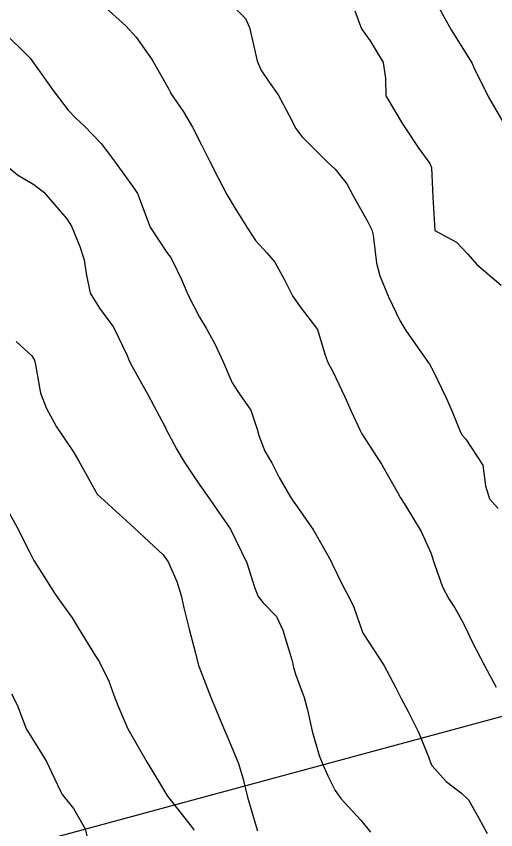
# Model space of a CAD drawing. Header units: metres. Extents: x 298520 to 308411, y 7433745 to 7450750.
# Drawn here: x 301809.25 to 301837.93, y 7442013.34 to 7442061.95 of the extents above; entities that cross this region are included whole.
import ezdxf

# ---------------------------------------------------------------- set-up
doc = ezdxf.new("R2010")
doc.units = ezdxf.units.M
doc.header["$LTSCALE"] = 10
doc.linetypes.add('CONTINUO', pattern=[0])
for name, color, linetype in [('Curvas de Nivel 1m', 11, 'Continuous'), ('Curvas de Nivel 5m', 15, 'Continuous'), ('TEXTO', 45, 'Continuous')]:
    doc.layers.add(name, color=color, linetype=linetype)

msp = doc.modelspace()

# ---------------------------------------------------------------- linework, layer by layer
at = {"layer": 'Curvas de Nivel 1m', "flags": 128}
for points, elevation in [([(301814.435, 7442062.615), (301815.8, 7442061.376), (301816.413, 7442060.705), (301817.381, 7442059.36), (301818.375, 7442057.597), (301818.455, 7442057.43), (301818.505, 7442057.348), (301819.261, 7442056.235), (301819.8, 7442055.328), (301820.337, 7442054.278), (301820.814, 7442053.315), (301821.324, 7442052.299), (301821.847, 7442051.305), (301822.292, 7442050.567), (301823.071, 7442049.288), (301823.549, 7442048.564), (301824.258, 7442047.789), (301824.71, 7442047.265), (301825.295, 7442046.207), (301825.774, 7442045.255), (301826.223, 7442044.581), (301827.266, 7442043.239), (301827.718, 7442041.704), (301827.905, 7442041.233), (301828.175, 7442040.717), (301828.895, 7442039.219), (301829.283, 7442038.352), (301829.814, 7442037.205), (301829.921, 7442036.993), (301830.128, 7442036.672), (301831.087, 7442035.19), (301832.087, 7442033.433), (301832.231, 7442033.179), (301832.481, 7442032.774), (301833.456, 7442031.166), (301834.044, 7442029.896), (301834.291, 7442029.156), (301834.738, 7442027.867), (301835.129, 7442027.143), (301835.48, 7442026.61), (301835.998, 7442025.676), (301836.247, 7442025.127), (301836.493, 7442024.617), (301837.27, 7442023.117), (301837.95, 7442021.862)], 727), ([(301834.438, 7442062.623), (301835.26, 7442061.142), (301836.396, 7442059.328), (301836.513, 7442059.129), (301836.622, 7442058.896), (301837.483, 7442057.119), (301838.351, 7442055.642)], 724), ([(301822.433, 7442062.336), (301822.953, 7442061.817), (301823.191, 7442061.288), (301823.446, 7442060.245), (301823.658, 7442059.281), (301823.868, 7442058.758), (301824.38, 7442058.025), (301824.913, 7442057.265), (301825.555, 7442056.058), (301825.973, 7442055.254), (301826.338, 7442054.763), (301827.861, 7442053.235), (301828.319, 7442052.816), (301829.03, 7442051.939), (301829.395, 7442051.214), (301830.28, 7442049.669), (301830.522, 7442049.198), (301830.601, 7442048.865), (301830.8, 7442047.195), (301831.002, 7442046.436), (301831.51, 7442045.187), (301832.211, 7442043.741), (301832.549, 7442043.177), (301833.431, 7442041.927), (301833.958, 7442041.162), (301834.177, 7442040.775), (301834.969, 7442039.148), (301835.329, 7442038.326), (301835.807, 7442037.135), (301835.919, 7442036.921), (301836.128, 7442036.673), (301837.159, 7442035.12), (301837.322, 7442033.891), (301837.558, 7442033.115), (301838.077, 7442032.541)], 726), ([(301808.418, 7442061.107), (301810.077, 7442059.443), (301810.389, 7442059.04), (301811.522, 7442057.429), (301812.362, 7442056.343), (301812.808, 7442055.864), (301813.317, 7442055.406), (301814.337, 7442054.351), (301815.06, 7442053.383), (301816.306, 7442051.661), (301816.493, 7442051.368), (301816.627, 7442051.037), (301817.256, 7442049.36), (301818.258, 7442047.836), (301818.467, 7442047.559), (301818.594, 7442047.345), (301819.133, 7442046.228), (301819.515, 7442045.331), (301820.213, 7442043.966), (301820.606, 7442043.316), (301821.122, 7442042.382), (301821.617, 7442041.306), (301822.164, 7442040.058), (301822.66, 7442039.292), (301823.275, 7442038.414), (301823.667, 7442037.277), (301823.76, 7442036.906), (301824.12, 7442035.957), (301824.373, 7442035.534), (301824.535, 7442035.274), (301824.973, 7442034.393), (301825.631, 7442033.257), (301825.812, 7442032.985), (301826.077, 7442032.617), (301827.035, 7442031.24), (301828.036, 7442029.458), (301828.15, 7442029.228), (301828.767, 7442027.966), (301829.162, 7442027.213), (301829.435, 7442026.637), (301829.934, 7442025.201), (301829.991, 7442025.079), (301831.237, 7442023.187), (301831.949, 7442021.816), (301832.267, 7442021.177), (301832.688, 7442020.416), (301833.316, 7442019.166), (301833.898, 7442017.697), (301834.041, 7442017.304), (301834.121, 7442017.157), (301834.956, 7442016.217), (301835.877, 7442015.521), (301836.304, 7442015.126), (301836.899, 7442014.078), (301837.415, 7442013.114)], 728), ([(301808.321, 7442053.323), (301809.329, 7442052.471), (301810.307, 7442051.895), (301810.902, 7442051.434), (301812.279, 7442049.856), (301812.56, 7442049.416), (301813.048, 7442048.195), (301813.307, 7442047.404), (301813.431, 7442046.589), (301813.666, 7442045.399), (301814.22, 7442044.509), (301815.074, 7442043.381), (301815.876, 7442041.683), (301816.004, 7442041.372), (301816.178, 7442041.026), (301817.115, 7442039.36), (301818.134, 7442037.449), (301818.168, 7442037.384), (301818.185, 7442037.349), (301818.851, 7442036.07), (301819.283, 7442035.332), (301820.095, 7442034.139), (301820.671, 7442033.314), (301822.063, 7442031.3), (301823.045, 7442029.29), (301823.516, 7442027.787), (301823.711, 7442027.283), (301824.009, 7442026.9), (301824.815, 7442026.082), (301825.202, 7442025.262), (301825.731, 7442023.489), (301825.79, 7442023.253), (301825.82, 7442023.11), (301825.957, 7442022.634), (301826.459, 7442021.245), (301826.667, 7442020.507), (301826.938, 7442019.24), (301827.357, 7442017.777), (301827.578, 7442017.233), (301827.886, 7442016.561), (301828.332, 7442015.678), (301828.664, 7442015.218), (301829.854, 7442013.922), (301830.432, 7442013.194)], 729), ([(301808.848, 7442032.235), (301809.277, 7442031.452), (301810.041, 7442029.949), (301810.312, 7442029.437), (301810.754, 7442028.705), (301811.572, 7442027.424), (301812.007, 7442026.812), (301812.585, 7442025.998), (301812.958, 7442025.406), (301813.969, 7442023.763), (301814.202, 7442023.388), (301814.795, 7442022.231), (301815.092, 7442021.383), (301815.316, 7442020.758), (301815.923, 7442019.37), (301817.077, 7442017.358), (301817.88, 7442016.053), (301818.13, 7442015.601), (301818.294, 7442015.344), (301819.844, 7442013.373), (301819.868, 7442013.32)], 731), ([(301808.976, 7442021.455), (301809.299, 7442020.812), (301809.817, 7442019.442), (301809.92, 7442019.255), (301811.069, 7442017.428), (301811.876, 7442015.683), (301812.018, 7442015.419), (301812.667, 7442014.606), (301813.373, 7442013.405), (301813.823, 7442011.4)], 732)]:
    msp.add_lwpolyline(points, dxfattribs=dict(at, elevation=elevation))
at = {"layer": 'Curvas de Nivel 5m', "flags": 128}
for points, elevation in [([(301829.491, 7442062.272), (301829.9, 7442061.208), (301830.412, 7442060.477), (301831.197, 7442059.192), (301831.33, 7442058.244), (301831.345, 7442057.19), (301832.348, 7442055.516), (301832.587, 7442055.176), (301833.278, 7442054.112), (301833.982, 7442053.155), (301834.075, 7442052.909), (301834.161, 7442051.152), (301834.273, 7442049.15), (301835.581, 7442048.456), (301836.259, 7442047.738), (301836.798, 7442047.125), (301838.241, 7442045.889)], 725), ([(301809.251, 7442042.512), (301810.185, 7442041.655), (301810.331, 7442041.439), (301810.383, 7442041.235), (301810.711, 7442039.434), (301811.063, 7442038.512), (301811.657, 7442037.425), (301812.126, 7442036.751), (301812.66, 7442035.954), (301812.964, 7442035.407), (301814.083, 7442033.39), (301816.065, 7442031.602), (301816.331, 7442031.367), (301818.039, 7442029.771), (301818.327, 7442029.346), (301818.86, 7442028.177), (301819.119, 7442027.333), (301819.273, 7442026.598), (301819.585, 7442025.326), (301819.971, 7442023.886), (301820.105, 7442023.319), (301820.168, 7442023.111), (301820.86, 7442021.311), (301821.553, 7442019.669), (301821.711, 7442019.302), (301821.908, 7442018.843), (301822.544, 7442017.293), (301822.812, 7442016.363), (301823.071, 7442015.288), (301823.592, 7442013.537), (301823.677, 7442013.282)], 730)]:
    msp.add_lwpolyline(points, dxfattribs=dict(at, elevation=elevation))
at = {"layer": 'TEXTO', "linetype": 'CONTINUO'}
msp.add_polyline3d([(301866.446, 7442027.714, 0), (301658.278, 7441971.443, 0)], dxfattribs=at)

doc.saveas('drawing.dxf')
